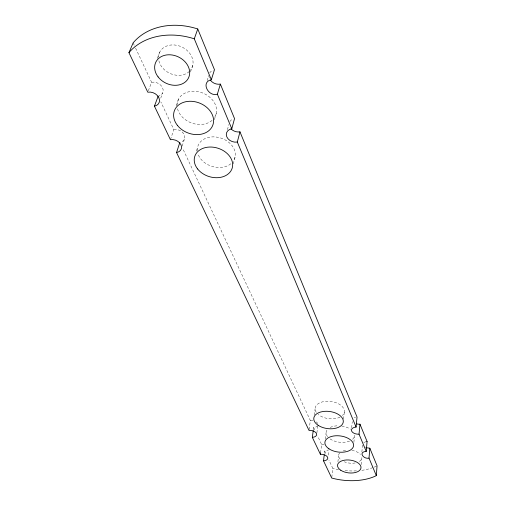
<?xml version="1.0" encoding="UTF-8"?>
<svg xmlns="http://www.w3.org/2000/svg" width="506" height="506" viewBox="0 0 506 506"><rect width="100%" height="100%" fill="white"/><g stroke="black" fill="none" stroke-linecap="round" stroke-linejoin="round"><path stroke-width="0.38" stroke-dasharray="2.53 1.9" d="M361.278 464.571L361.879 457.766A11.708 6.477 6.7 0 1 358.305 462.029M361.879 451.978L362.486 445.122M353.89 442.269L354.554 435.4A14.32 8.166 7 0 1 352.537 439.309M351.67 427.817L352.277 421.662M337.926 461.731L338.577 455.71M343.561 419.063L344.384 411.359M331.81 477.297L332.803 468.347L328.913 460.055M328.147 455.084L328.672 450.561M324.428 453.325L324.694 451.074A5.813 3.245 7.7 0 0 328.179 449.866M325.333 439.037L326.066 432.959M320.589 452.781L321.607 444.489L317.623 435.995M316.882 432.896L317.762 426.046M313.334 429.777L313.638 427.5A5.996 3.453 8.1 0 0 317.199 426.191M314.27 415.065L315.086 408.937M309.115 429.638L310.349 420.505L182.868 148.859M233.304 163.862L235.012 157.29M227.422 129.681L228.826 124.602M214.392 119.777L216.309 113.268M196.417 151.155L197.523 147.531M207.194 80.599L208.814 75.438M182.198 146.057L184.76 138.113M170.427 139.681L173.83 129.599L160.813 101.864M190.465 72.023L192.894 64.907M176.246 105.836L178.612 99.012M160.756 98.107L162.584 93.11M148.34 90.789L151.617 82.269L134.779 46.394M157.277 58.462L159.744 52.124M209.686 72.972L210.863 71.491L213.178 70.151M363.757 442.535L366.129 441.637M133.129 42.877L134.451 45.692M313.638 427.5L315.295 431.042M324.694 451.074L325.99 453.838M209.307 77.918L208.972 76.621M212.077 120.377A20.291 15.996 21.4 0 1 191.717 123.04A20.291 15.996 21.4 0 1 177.328 107.968M177.049 105.09A20.291 15.996 21.4 0 1 201.097 92.421A20.291 15.996 21.4 0 1 214.797 117.139M316.275 412.352A14.731 8.672 7.4 0 1 330.646 401.422A14.731 8.672 7.4 0 1 342.372 415.527M340.032 417.121A14.731 8.672 7.4 0 1 318.217 414.458M173.83 129.599A8.21 6.255 21.2 0 1 183.798 133.869A8.21 6.255 21.2 0 1 181.654 141.876M151.617 82.269A8.615 6.73 25.4 0 1 162.388 87.418A8.615 6.73 25.4 0 1 158.795 96.026M229.882 121.554A8.317 6.584 17.3 0 1 232.627 119.201M230.806 163.805A19.392 14.851 17.7 0 1 211.925 166.373A19.392 14.851 17.7 0 1 197.84 153.463M197.327 150.674A19.392 14.851 17.7 0 1 219.983 137.79A19.392 14.851 17.7 0 1 233.481 160.845M158.479 57.304A17.931 14.484 26.3 0 1 180.775 46.508A17.931 14.484 26.3 0 1 190.382 70.353M189.339 71.466A17.931 14.484 26.3 0 1 171.597 74.072A17.931 14.484 26.3 0 1 158.764 60.334M310.349 420.505A5.996 3.453 8.1 0 1 313.448 420.764M316.149 421.896A5.996 3.453 8.1 0 1 317.736 423.598M321.607 444.489A5.813 3.245 7.7 0 1 324.612 444.749M376.489 466.096A42.681 23.921 6.8 0 1 374.124 467.146M372.884 467.633A42.681 23.921 6.8 0 1 361.018 470.441M356.426 470.858A42.681 23.921 6.8 0 1 343.207 470.397M338.596 469.676A42.681 23.921 6.8 0 1 332.803 468.347M354.276 417.747A6.11 3.555 6.3 0 1 355.56 417.286M349.564 441.093A14.32 8.166 7 0 1 329.039 438.171M327.565 436.697A14.32 8.166 7 0 1 327.363 429.594M330.19 427.475A14.32 8.166 7 0 1 338.097 425.799M341.854 426.058A14.32 8.166 7 0 1 350.494 429.196M355.199 462.971A11.708 6.477 6.7 0 1 344.314 461.801M340.108 459.081A11.708 6.477 6.7 0 1 339.684 453.047M343.188 450.922A11.708 6.477 6.7 0 1 347.306 450.144M351.885 450.372A11.708 6.477 6.7 0 1 360.43 454.363"/><path stroke-width="0.76" d="M324.245 454.831L323.524 460.846L331.727 478.043A43.035 23.788 6.9 0 0 376.319 475.634L377.059 465.811L369.835 448.221L365.889 447.665M376.319 475.634L369.019 458.12L369.835 448.221M369.019 458.12C363.435 459.518 357.951 451.731 366.236 451.428L367.078 441.498L359.968 424.186A6.11 3.555 6.3 0 1 356.838 423.92M366.236 451.428L359.045 434.186L359.968 424.186M359.045 434.186A6.161 3.536 6.4 0 1 351.626 431.042A6.161 3.536 6.4 0 1 356.085 427.07L357.04 417.045L239.97 131.838A8.317 6.584 17.3 0 1 230.976 128.802M323.524 460.846A5.863 3.226 7.7 0 0 327.584 457.222A5.863 3.226 7.7 0 0 320.399 454.293L320.589 452.781M320.399 454.293L312.335 437.367L313.233 430.536M356.085 427.07L237.308 142.041L239.97 131.838M237.308 142.041A8.412 6.591 17.1 0 1 226.764 136.772A8.412 6.591 17.1 0 1 231.78 128.777L234.537 118.613L220.382 84.116C216.701 84.768 212.748 83.231 210.464 80.258M231.78 128.777L217.365 94.179L220.382 84.116M217.365 94.179C208.453 97.127 200.37 82.004 211.337 79.733L214.474 69.72L197.751 28.981A63.275 50.682 24.2 0 0 133.129 42.877L128.941 52.668L147.796 92.212A8.716 6.742 25 0 1 158.852 97.69A8.716 6.742 25 0 1 154.444 106.165L170.427 139.681A8.305 6.262 20.9 0 1 180.977 144.792A8.305 6.262 20.9 0 1 176.55 152.534L309.008 430.397A6.047 3.434 8.2 0 1 316.452 433.484A6.047 3.434 8.2 0 1 312.335 437.367M176.55 152.534L179.851 142.426M211.337 79.733L194.291 38.823L197.751 28.981M154.444 106.165L158.144 96.178M366.711 441.529L367.078 441.498M128.941 52.668A64.041 50.809 23.7 0 1 194.291 38.823M177.321 125.254A20.531 16.028 21.1 0 0 211.805 127.272A20.531 16.028 21.1 0 0 191.673 101.308A20.531 16.028 21.1 0 0 177.321 125.254M318.021 425.217A14.857 8.627 7.5 0 0 342.783 423.573A14.857 8.627 7.5 0 0 324.814 411.321A14.857 8.627 7.5 0 0 318.021 425.217M197.625 168.979A19.614 14.857 17.5 0 0 230.825 171.072A19.614 14.857 17.5 0 0 211.881 147.075A19.614 14.857 17.5 0 0 197.625 168.979M158.1 76.899A18.146 14.522 25.7 0 0 188.245 78.443A18.146 14.522 25.7 0 0 170.149 54.8A18.146 14.522 25.7 0 0 158.1 76.899M328.932 448.803A14.44 8.121 7.1 0 0 353.055 447.393A14.44 8.121 7.1 0 0 335.731 435.774A14.44 8.121 7.1 0 0 328.932 448.803M340.791 470.257A11.802 6.439 6.8 0 0 360.55 469.226A11.802 6.439 6.8 0 0 346.465 459.967A11.802 6.439 6.8 0 0 340.791 470.257"/></g></svg>
